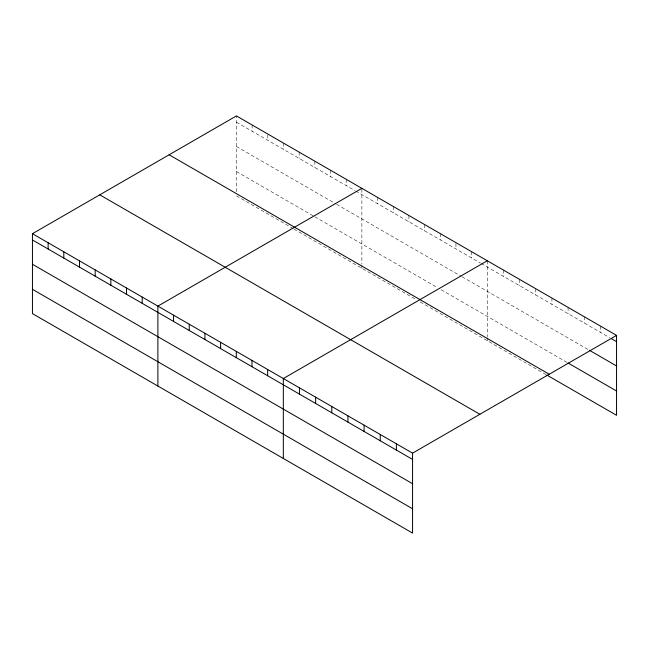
<?xml version="1.0" encoding="UTF-8"?>
<svg xmlns="http://www.w3.org/2000/svg" width="649" height="649" viewBox="0 0 649 649"><rect width="100%" height="100%" fill="white"/><g stroke="black" fill="none" stroke-linecap="round" stroke-linejoin="round"><path stroke-width="0.49" stroke-dasharray="3.25 2.43" d="M236.439 191.796L236.439 115.92M236.439 122.19L354.906 190.587M355.782 191.09L480.341 263.007M481.217 263.51L609.752 337.715M236.439 146.496L335.744 203.827M336.612 204.33L461.179 276.247M462.047 276.75L588.489 349.754M236.439 171.539L313.97 216.304M314.838 216.807L437.661 287.718M441.142 289.73L567.234 362.523M236.439 195.852L293.064 228.537M293.932 229.04L416.755 299.952M420.236 301.963L545.979 374.562M600.398 326.049L600.398 332.312M584.238 316.72L584.238 322.991M568.086 307.399L568.086 313.662M551.934 298.069L551.934 304.332M535.774 288.74L535.774 295.011M519.622 279.419L519.622 285.682M503.47 270.089L503.47 276.352M487.31 260.76L487.31 336.636M487.31 337.65L487.31 340.693M471.636 251.715L471.636 257.978M455.955 243.553L455.955 248.924M440.273 233.608L440.273 239.87M424.592 224.554L424.592 230.817M408.919 215.5L408.919 221.763M393.237 206.447L393.237 212.71M377.556 197.393L377.556 203.664M361.874 189.24L361.874 264.216M361.874 265.23L361.874 268.272M346.201 179.294L346.201 185.557M330.519 170.241L330.519 176.504M314.838 161.187L314.838 167.45M299.157 152.134L299.157 158.397M283.475 143.08L283.475 149.343M267.802 134.927L267.802 140.298M252.12 124.973L252.12 131.244"/><path stroke-width="0.97" d="M546.831 375.049L616.55 415.303L616.55 335.379L236.439 115.92L32.45 233.697L32.45 313.621L412.561 533.08L412.561 453.148L32.45 233.697M361.874 188.34L157.885 306.117L157.885 386.041M487.31 260.76L283.321 378.537L283.321 458.462M412.561 453.148L616.55 335.379M611.447 338.697L616.55 341.642M589.341 350.241L616.55 365.955M568.086 363.018L616.55 390.998M169.121 154.787L549.232 374.246M99.768 194.83L479.879 414.289M32.45 239.96L412.561 459.419M32.45 264.273L412.561 483.724M32.45 289.316L412.561 508.767M396.401 443.827L396.401 450.09M380.249 434.497L380.249 440.76M364.097 425.168L364.097 431.439M347.937 415.847L347.937 422.11M331.785 406.517L331.785 412.78M315.633 397.188L315.633 403.451M299.473 387.867L299.473 394.13M267.639 369.484L267.639 375.747M251.966 360.43L251.966 366.693M236.285 351.377L236.285 357.648M220.603 342.323L220.603 348.594M204.922 333.27L204.922 339.541M189.248 324.224L189.248 330.487M173.567 315.171L173.567 321.433M142.204 297.064L142.204 303.326M126.531 288.01L126.531 294.273M110.849 278.956L110.849 285.227M95.168 269.903L95.168 276.174M79.486 260.857L79.486 267.12M63.813 251.804L63.813 258.067M48.131 242.75L48.131 249.013"/></g></svg>
